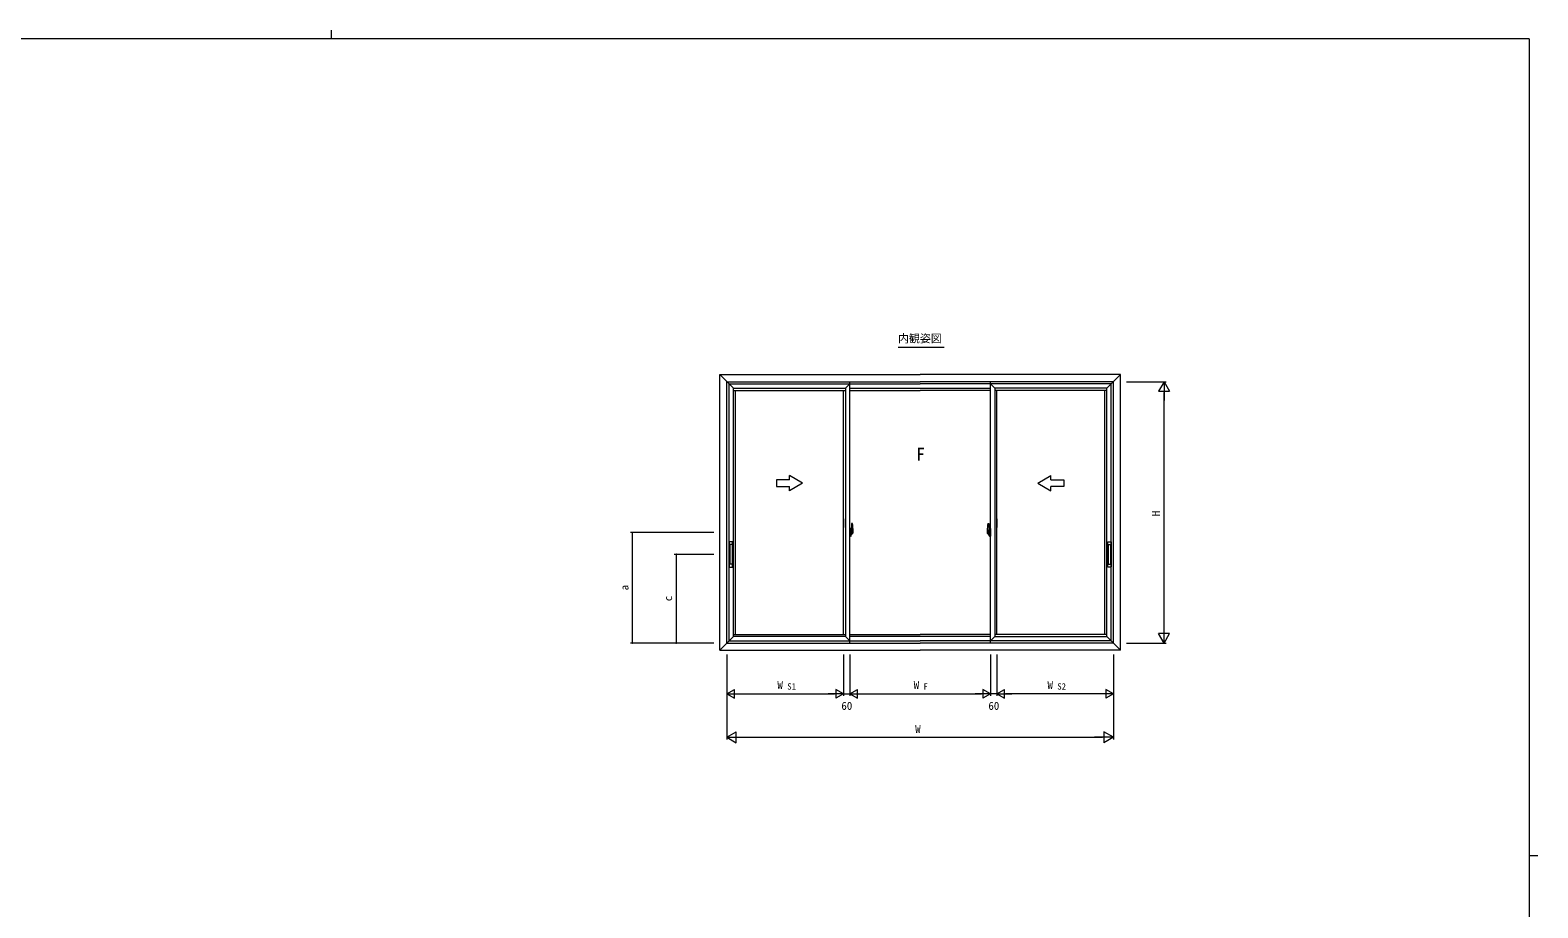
# Model space of a CAD drawing. Units: millimetres, scale not verified. Extents: x -594 to 539, y -420 to 386.
# Drawn here: x -178 to 514, y -17 to 386 of the extents above; entities that cross this region are included whole.
import ezdxf
from ezdxf.enums import TextEntityAlignment as Align

# ---------------------------------------------------------------- set-up
doc = ezdxf.new("R2010")
doc.units = ezdxf.units.MM
doc.header["$LTSCALE"] = 2
doc.linetypes.add('CHAIN2', pattern=[12, 9, -1, 1, -1])
for name, color, linetype, lineweight in [('0-1_YKK_ZWAK', 7, 'Continuous', 9), ('0-3_YKK_12', 2, 'Continuous', 9), ('0-4_YKK_D', 6, 'Continuous', 9), ('0-5_YKK_A1', 4, 'Continuous', 9)]:
    doc.layers.add(name, color=color, linetype=linetype, lineweight=lineweight)
doc.layers.add('0-2_USER1', color=7, linetype='Continuous')
doc.styles.add('ＭＳ ゴシック', font='')
doc.styles.get('ＭＳ ゴシック').set_extended_font_data('MS Gothic')

msp = doc.modelspace()

# ---------------------------------------------------------------- linework, layer by layer
at = {"layer": '0-1_YKK_ZWAK'}
for p, q in [((510, 382), (-590, 382)), ((-39.98, 386), (-39.98, 382)), ((510, 382), (510, -368)), ((510, 7), (514, 7))]:
    msp.add_line(p, q, dxfattribs=at)
at = {"layer": '0-3_YKK_12'}
msp.add_line((220.254, 240.388), (241.373, 240.388), dxfattribs=at)
at = {"layer": '0-4_YKK_D'}
for p, q in [((325.108, 224.57), (343.373, 224.57)), ((342.373, 224.57), (339.873, 220.24)), ((342.373, 224.57), (344.873, 220.24)), ((342.373, 224.57), (342.373, 215.91)), ((339.873, 220.24), (344.873, 220.24)), ((342.373, 109.57), (342.373, 219.57)), ((135.638, 155.285), (97.373, 155.285)), ((98.373, 104.57), (98.373, 155.285)), ((135.638, 145.285), (117.373, 145.285)), ((118.373, 145.285), (118.373, 104.57)), ((342.373, 104.57), (342.373, 113.23)), ((135.638, 104.57), (97.373, 104.57)), ((135.638, 104.57), (117.373, 104.57)), ((325.108, 104.57), (343.373, 104.57)), ((342.373, 104.57), (339.873, 108.9)), ((344.873, 108.9), (339.873, 108.9)), ((342.373, 104.57), (344.873, 108.9)), ((141.623, 99.285), (141.623, 80.32)), ((141.623, 99.285), (141.623, 60.32)), ((195.123, 99.285), (195.123, 80.32)), ((195.123, 99.285), (195.123, 80.32)), ((198.123, 99.285), (198.123, 80.32)), ((198.123, 99.285), (198.123, 80.32)), ((262.623, 99.285), (262.623, 80.32)), ((262.623, 99.285), (262.623, 80.32)), ((265.623, 99.285), (265.623, 80.32)), ((265.623, 99.285), (265.623, 80.32)), ((319.123, 99.285), (319.123, 80.32)), ((319.123, 99.285), (319.123, 60.32)), ((141.623, 81.32), (145.088, 83.32)), ((145.088, 79.32), (145.088, 83.32)), ((195.123, 81.32), (191.659, 83.32)), ((191.659, 83.32), (191.659, 79.32)), ((198.123, 81.32), (201.588, 83.32)), ((201.588, 79.32), (201.588, 83.32)), ((262.623, 81.32), (259.159, 83.32)), ((259.159, 83.32), (259.159, 79.32)), ((265.623, 81.32), (269.088, 83.32)), ((269.088, 79.32), (269.088, 83.32)), ((319.123, 81.32), (315.659, 83.32)), ((315.659, 83.32), (315.659, 79.32)), ((141.623, 81.32), (145.088, 79.32)), ((141.623, 81.32), (148.552, 81.32)), ((145.623, 81.32), (191.123, 81.32)), ((195.123, 81.32), (188.195, 81.32)), ((195.123, 81.32), (191.659, 79.32)), ((195.123, 81.32), (198.123, 81.32)), ((198.123, 81.32), (201.588, 79.32)), ((198.123, 81.32), (205.052, 81.32)), ((202.123, 81.32), (258.624, 81.32)), ((262.623, 81.32), (255.695, 81.32)), ((262.623, 81.32), (259.159, 79.32)), ((265.623, 81.32), (262.623, 81.32)), ((265.623, 81.32), (269.088, 79.32)), ((265.623, 81.32), (272.552, 81.32)), ((315.124, 81.32), (269.623, 81.32)), ((319.123, 81.32), (312.195, 81.32)), ((319.123, 81.32), (315.659, 79.32)), ((141.623, 61.32), (145.954, 63.82)), ((145.954, 58.82), (145.954, 63.82)), ((319.123, 61.32), (314.793, 63.82)), ((314.793, 63.82), (314.793, 58.82)), ((141.623, 61.32), (145.954, 58.82)), ((141.623, 61.32), (150.284, 61.32)), ((146.623, 61.32), (314.123, 61.32)), ((319.123, 61.32), (310.463, 61.32)), ((319.123, 61.32), (314.793, 58.82))]:
    msp.add_line(p, q, dxfattribs=at)
for centre, start, end in [((98.373, 155.285), 90, 270), ((98.373, 155.285), 270, 90), ((118.373, 145.285), 90, 270), ((118.373, 145.285), 270, 90), ((98.373, 104.57), 90, 270), ((98.373, 104.57), 270, 90), ((118.373, 104.57), 90, 270), ((118.373, 104.57), 270, 90)]:
    msp.add_arc(centre, 0.106, start, end, dxfattribs=at)
at = {"layer": '0-5_YKK_A1'}
for p, q in [((144.623, 221.57), (138.373, 227.82)), ((138.373, 227.82), (230.373, 227.82)), ((138.373, 101.32), (138.373, 227.82)), ((141.623, 104.57), (141.623, 224.57)), ((141.623, 224.57), (230.373, 224.57)), ((142.623, 105.57), (142.623, 223.57)), ((142.623, 223.57), (230.373, 223.57)), ((196.123, 221.57), (198.123, 223.57)), ((198.123, 104.57), (198.123, 224.57)), ((198.123, 221.57), (262.623, 221.57)), ((319.123, 224.57), (230.373, 224.57)), ((318.123, 223.57), (230.373, 223.57)), ((262.623, 104.57), (262.623, 224.57)), ((264.623, 221.57), (262.623, 223.57)), ((264.623, 221.57), (264.623, 107.57)), ((316.123, 221.57), (322.373, 227.82)), ((318.123, 105.57), (318.123, 223.57)), ((319.123, 104.57), (319.123, 224.57)), ((144.623, 220.57), (196.123, 220.57)), ((145.623, 108.57), (145.623, 220.57)), ((195.123, 108.57), (195.123, 220.57)), ((198.123, 220.57), (230.373, 220.57)), ((262.623, 220.57), (230.373, 220.57)), ((316.123, 220.57), (264.623, 220.57)), ((265.623, 108.57), (265.623, 220.57)), ((315.124, 108.57), (315.124, 220.57)), ((176.373, 178.015), (170.373, 181.479)), ((170.373, 179.515), (170.373, 181.479)), ((284.373, 178.015), (290.373, 181.479)), ((290.373, 179.515), (290.373, 181.479)), ((176.373, 178.015), (170.373, 174.551)), ((170.373, 174.551), (170.373, 176.515)), ((284.373, 178.015), (290.373, 174.551)), ((290.373, 174.551), (290.373, 176.515)), ((195.123, 161.57), (195.123, 157.57)), ((198.824, 159.434), (198.824, 156.175)), ((199.283, 159.444), (198.849, 159.459)), ((261.464, 159.444), (261.898, 159.459)), ((261.923, 159.434), (261.923, 156.175)), ((265.623, 161.57), (265.623, 157.57)), ((198.548, 157.195), (198.123, 157.21)), ((198.123, 157.21), (198.123, 153.71)), ((198.123, 155.598), (198.138, 155.598)), ((198.123, 155.273), (198.138, 155.273)), ((198.138, 155.82), (198.138, 154.751)), ((198.138, 155.82), (198.138, 155.814)), ((198.153, 155.834), (198.614, 155.818)), ((198.614, 154.752), (198.153, 154.736)), ((198.173, 154.86), (198.173, 154.803)), ((198.198, 154.885), (198.548, 154.885)), ((198.548, 154.778), (198.198, 154.778)), ((198.258, 155.95), (198.258, 155.88)), ((198.283, 155.975), (198.443, 155.975)), ((198.443, 155.855), (198.283, 155.855)), ((198.468, 155.95), (198.468, 155.88)), ((198.548, 157.195), (198.548, 156.21)), ((198.548, 157.165), (198.548, 156.21)), ((198.573, 157.165), (198.548, 157.165)), ((198.548, 156.21), (198.674, 156.206)), ((198.548, 156.21), (198.673, 156.21)), ((198.548, 154.71), (198.674, 154.715)), ((198.548, 153.755), (198.548, 154.71)), ((198.548, 154.71), (198.673, 154.71)), ((198.573, 153.755), (198.548, 153.755)), ((198.573, 157.19), (198.573, 156.235)), ((198.573, 157.19), (198.648, 157.19)), ((198.573, 156.235), (198.698, 156.235)), ((198.573, 154.86), (198.573, 154.803)), ((198.573, 153.73), (198.573, 154.685)), ((198.573, 154.685), (198.698, 154.685)), ((198.573, 153.73), (198.648, 153.73)), ((198.638, 155.794), (198.638, 154.777)), ((198.65, 155.795), (198.65, 155.126)), ((198.673, 156.21), (198.673, 156.235)), ((198.673, 154.71), (198.673, 154.685)), ((198.698, 157.14), (198.698, 156.235)), ((198.698, 155.868), (198.698, 156.181)), ((198.799, 156.033), (198.698, 156.035)), ((198.698, 154.74), (198.698, 155.052)), ((198.698, 154.885), (198.799, 154.887)), ((198.698, 153.78), (198.698, 154.685)), ((198.728, 155.433), (198.898, 155.433)), ((198.824, 156.215), (198.824, 155.656)), ((198.824, 156.175), (198.838, 156.175)), ((198.824, 155.656), (198.824, 156.008)), ((198.824, 155.717), (198.824, 155.952)), ((198.824, 155.759), (198.898, 155.759)), ((198.824, 154.912), (198.824, 155.433)), ((198.824, 155.433), (198.824, 154.634)), ((198.838, 156.175), (198.838, 155.878)), ((198.838, 155.878), (199.013, 155.878)), ((198.898, 156.05), (198.898, 156.1)), ((198.898, 155.878), (198.898, 155.656)), ((198.898, 155.432), (198.898, 155.433)), ((198.898, 155.432), (198.898, 154.634)), ((198.998, 155.432), (198.898, 155.432)), ((198.898, 155.358), (198.898, 155.432)), ((198.998, 155.358), (198.898, 155.358)), ((198.898, 155.312), (198.898, 155.358)), ((198.998, 155.312), (198.898, 155.312)), ((198.898, 155.119), (198.898, 155.312)), ((198.898, 155.289), (198.898, 155.019)), ((198.998, 155.119), (198.898, 155.119)), ((198.898, 155.065), (198.898, 155.119)), ((198.998, 155.065), (198.898, 155.065)), ((198.898, 155.06), (198.898, 155.065)), ((198.898, 155.06), (198.898, 154.929)), ((198.898, 155.019), (198.911, 155.019)), ((198.898, 154.929), (198.898, 154.917)), ((198.898, 154.917), (198.898, 154.866)), ((198.936, 156.327), (199.323, 156.327)), ((199.298, 156.255), (198.936, 156.255)), ((199.098, 154.597), (198.936, 154.597)), ((198.936, 154.522), (199.123, 154.522)), ((199.233, 154.825), (198.945, 154.825)), ((198.998, 155.433), (198.998, 155.631)), ((198.998, 155.547), (199.013, 155.547)), ((198.998, 155.432), (198.998, 155.433)), ((198.998, 155.358), (198.998, 155.432)), ((198.998, 155.312), (198.998, 155.358)), ((198.998, 155.119), (198.998, 155.312)), ((198.998, 155.065), (198.998, 155.119)), ((198.998, 155.06), (198.998, 155.065)), ((199.233, 154.971), (198.998, 154.971)), ((199.013, 155.878), (199.013, 155.06)), ((199.013, 155.095), (199.053, 155.095)), ((199.053, 155.095), (199.053, 155.06)), ((199.053, 155.088), (199.268, 155.088)), ((199.123, 154.572), (199.123, 154.522)), ((199.233, 155.019), (199.268, 155.019)), ((199.233, 154.84), (199.233, 154.971)), ((199.233, 154.825), (199.233, 154.84)), ((199.268, 155.088), (199.268, 154.916)), ((199.475, 154.923), (199.268, 154.916)), ((199.298, 155.275), (199.298, 156.255)), ((199.322, 155.218), (199.323, 155.265)), ((199.323, 155.268), (199.323, 156.327)), ((199.323, 155.265), (199.323, 155.268)), ((199.323, 155.228), (199.323, 155.265)), ((199.523, 157.19), (199.523, 154.973)), ((261.223, 157.19), (261.223, 154.973)), ((261.272, 154.923), (261.478, 154.916)), ((261.811, 156.327), (261.423, 156.327)), ((261.424, 155.268), (261.423, 156.327)), ((261.423, 155.265), (261.424, 155.268)), ((261.425, 155.218), (261.423, 155.265)), ((261.424, 155.228), (261.423, 155.265)), ((261.448, 156.255), (261.811, 156.255)), ((261.448, 155.275), (261.448, 156.255)), ((261.478, 155.088), (261.478, 154.916)), ((261.693, 155.088), (261.478, 155.088)), ((261.513, 155.019), (261.478, 155.019)), ((261.513, 154.971), (261.748, 154.971)), ((261.513, 154.84), (261.513, 154.971)), ((261.513, 154.825), (261.513, 154.84)), ((261.513, 154.825), (261.802, 154.825)), ((261.623, 154.572), (261.623, 154.522)), ((261.811, 154.522), (261.623, 154.522)), ((261.648, 154.597), (261.811, 154.597)), ((261.693, 155.095), (261.693, 155.06)), ((261.733, 155.095), (261.693, 155.095)), ((261.733, 155.878), (261.733, 155.06)), ((261.908, 155.878), (261.733, 155.878)), ((261.748, 155.547), (261.733, 155.547)), ((261.748, 155.433), (261.748, 155.631)), ((261.748, 155.432), (261.748, 155.433)), ((261.748, 155.432), (261.848, 155.432)), ((261.748, 155.358), (261.748, 155.432)), ((261.748, 155.358), (261.848, 155.358)), ((261.748, 155.312), (261.748, 155.358)), ((261.748, 155.312), (261.848, 155.312)), ((261.748, 155.119), (261.748, 155.312)), ((261.748, 155.119), (261.848, 155.119)), ((261.748, 155.065), (261.748, 155.119)), ((261.748, 155.065), (261.848, 155.065)), ((261.748, 155.06), (261.748, 155.065)), ((261.848, 155.019), (261.836, 155.019)), ((261.848, 156.05), (261.848, 156.1)), ((261.848, 155.878), (261.848, 155.656)), ((261.923, 155.759), (261.848, 155.759)), ((262.018, 155.433), (261.848, 155.433)), ((261.848, 155.432), (261.848, 155.433)), ((261.848, 155.432), (261.848, 154.634)), ((261.848, 155.358), (261.848, 155.432)), ((261.848, 155.312), (261.848, 155.358)), ((261.848, 155.119), (261.848, 155.312)), ((261.848, 155.289), (261.848, 155.019)), ((261.848, 155.065), (261.848, 155.119)), ((261.848, 155.06), (261.848, 155.065)), ((261.848, 155.06), (261.848, 154.929)), ((261.848, 154.929), (261.848, 154.917)), ((261.848, 154.917), (261.848, 154.866)), ((261.908, 156.175), (261.908, 155.878)), ((261.923, 156.175), (261.908, 156.175)), ((261.923, 156.215), (261.923, 155.656)), ((261.923, 155.656), (261.923, 156.008)), ((261.923, 155.717), (261.923, 155.952)), ((261.923, 154.912), (261.923, 155.433)), ((261.923, 155.433), (261.923, 154.634)), ((261.948, 156.033), (262.048, 156.035)), ((262.048, 154.885), (261.948, 154.887)), ((262.048, 157.14), (262.048, 156.235)), ((262.173, 156.235), (262.048, 156.235)), ((262.048, 155.868), (262.048, 156.181)), ((262.048, 154.74), (262.048, 155.052)), ((262.048, 153.78), (262.048, 154.685)), ((262.173, 154.685), (262.048, 154.685)), ((262.073, 156.21), (262.073, 156.235)), ((262.198, 156.21), (262.073, 156.206)), ((262.198, 156.21), (262.073, 156.21)), ((262.198, 154.71), (262.073, 154.715)), ((262.073, 154.71), (262.073, 154.685)), ((262.198, 154.71), (262.073, 154.71)), ((262.097, 155.795), (262.097, 155.126)), ((262.173, 157.19), (262.098, 157.19)), ((262.173, 153.73), (262.098, 153.73)), ((262.108, 155.794), (262.108, 154.777)), ((262.593, 155.834), (262.133, 155.818)), ((262.133, 154.752), (262.593, 154.736)), ((262.173, 157.19), (262.173, 156.235)), ((262.173, 157.165), (262.198, 157.165)), ((262.173, 154.86), (262.173, 154.803)), ((262.173, 153.73), (262.173, 154.685)), ((262.173, 153.755), (262.198, 153.755)), ((262.198, 157.195), (262.623, 157.21)), ((262.198, 157.195), (262.198, 156.21)), ((262.198, 157.165), (262.198, 156.21)), ((262.548, 154.885), (262.198, 154.885)), ((262.198, 154.778), (262.548, 154.778)), ((262.198, 153.755), (262.198, 154.71)), ((262.279, 155.95), (262.279, 155.88)), ((262.463, 155.975), (262.303, 155.975)), ((262.303, 155.855), (262.463, 155.855)), ((262.488, 155.95), (262.488, 155.88)), ((262.573, 154.86), (262.573, 154.803)), ((262.608, 155.82), (262.608, 154.751)), ((262.608, 155.82), (262.608, 155.814)), ((262.623, 155.598), (262.608, 155.598)), ((262.623, 155.273), (262.608, 155.273)), ((262.623, 157.21), (262.623, 153.71)), ((142.723, 151.01), (142.723, 139.56)), ((144.123, 151.11), (142.823, 151.11)), ((142.948, 149.685), (142.948, 140.885)), ((143.898, 149.785), (143.048, 149.785)), ((143.998, 149.685), (143.998, 140.885)), ((144.223, 139.56), (144.223, 151.01)), ((316.523, 139.56), (316.523, 151.01)), ((316.623, 151.11), (317.923, 151.11)), ((316.748, 149.685), (316.748, 140.885)), ((316.848, 149.785), (317.699, 149.785)), ((317.798, 149.685), (317.798, 140.885)), ((318.023, 151.01), (318.023, 139.56)), ((142.823, 139.46), (144.123, 139.46)), ((143.898, 140.785), (143.048, 140.785)), ((317.923, 139.46), (316.623, 139.46)), ((316.848, 140.785), (317.699, 140.785)), ((144.623, 107.57), (138.373, 101.32)), ((141.623, 104.57), (230.373, 104.57)), ((142.623, 105.57), (230.373, 105.57)), ((144.623, 108.57), (196.123, 108.57)), ((196.123, 107.57), (198.123, 105.57)), ((198.123, 108.57), (230.373, 108.57)), ((262.623, 107.57), (198.123, 107.57)), ((262.623, 108.57), (230.373, 108.57)), ((318.123, 105.57), (230.373, 105.57)), ((319.123, 104.57), (230.373, 104.57)), ((264.623, 107.57), (262.623, 105.57)), ((316.123, 108.57), (264.623, 108.57)), ((316.123, 107.57), (322.373, 101.32)), ((138.373, 101.32), (230.373, 101.32)), ((322.373, 101.32), (230.373, 101.32))]:
    msp.add_line(p, q, dxfattribs=at)
at = {"layer": '0-5_YKK_A1', "linetype": 'CHAIN2'}
for p, q in [((197.959, 155.285), (199.713, 155.285)), ((262.788, 155.285), (261.034, 155.285))]:
    msp.add_line(p, q, dxfattribs=at)
at = {"layer": '0-5_YKK_A1'}
msp.add_lwpolyline([(144.623, 221.57), (196.123, 221.57), (196.123, 107.57), (144.623, 107.57)], close=True, dxfattribs=at)
for points in [[(322.373, 101.32), (322.373, 227.82), (230.373, 227.82)], [(264.623, 107.57), (316.123, 107.57), (316.123, 221.57), (264.623, 221.57)], [(170.373, 179.515), (164.373, 179.515), (164.373, 176.515), (170.373, 176.515)], [(290.373, 179.515), (296.373, 179.515), (296.373, 176.515), (290.373, 176.515)], [(198.548, 154.71), (198.548, 153.725), (198.123, 153.71)], [(198.138, 155.82), (198.141, 155.827), (198.146, 155.833), (198.154, 155.834)], [(198.154, 154.736), (198.146, 154.738), (198.141, 154.743), (198.138, 154.751)], [(198.637, 155.802), (198.638, 155.798), (198.638, 155.794)], [(198.638, 154.777), (198.638, 154.772), (198.637, 154.768)], [(198.65, 155.795), (198.651, 155.795), (198.659, 155.796), (198.669, 155.802), (198.681, 155.814), (198.694, 155.84), (198.698, 155.868)], [(198.698, 155.052), (198.698, 155.061), (198.691, 155.09), (198.684, 155.103), (198.674, 155.114), (198.666, 155.121), (198.656, 155.125), (198.65, 155.126)], [(198.898, 155.656), (198.728, 155.656), (198.728, 155.458)], [(198.898, 155.458), (198.728, 155.458), (198.728, 155.433)], [(198.898, 156.217), (198.898, 155.878), (198.898, 155.656)], [(198.898, 155.656), (198.969, 155.648), (198.998, 155.631)], [(198.898, 155.458), (198.969, 155.45), (198.998, 155.433)], [(199.233, 154.971), (199.233, 155.06), (198.998, 155.06), (198.898, 155.06)], [(198.902, 154.85), (198.899, 154.857), (198.898, 154.866)], [(198.902, 154.85), (198.905, 154.843), (198.909, 154.838), (198.92, 154.83), (198.935, 154.825), (198.953, 154.825), (198.963, 154.827), (198.975, 154.83), (198.998, 154.84), (198.998, 154.84)], [(199.123, 154.522), (199.145, 154.553), (199.156, 154.569)], [(261.513, 154.971), (261.513, 155.06), (261.748, 155.06), (261.848, 155.06)], [(261.623, 154.522), (261.602, 154.553), (261.591, 154.569)], [(261.848, 155.656), (261.778, 155.648), (261.748, 155.631)], [(261.848, 155.458), (261.778, 155.45), (261.748, 155.433)], [(261.845, 154.85), (261.842, 154.843), (261.838, 154.838), (261.827, 154.83), (261.812, 154.825), (261.794, 154.825), (261.783, 154.827), (261.772, 154.83), (261.749, 154.84), (261.748, 154.84)], [(261.845, 154.85), (261.848, 154.857), (261.848, 154.866)], [(261.848, 156.217), (261.848, 155.878), (261.848, 155.656)], [(261.848, 155.656), (262.018, 155.656), (262.018, 155.458)], [(261.848, 155.458), (262.018, 155.458), (262.018, 155.433)], [(262.097, 155.795), (262.096, 155.795), (262.088, 155.796), (262.078, 155.802), (262.066, 155.814), (262.053, 155.84), (262.048, 155.868)], [(262.048, 155.052), (262.049, 155.061), (262.056, 155.09), (262.063, 155.103), (262.072, 155.114), (262.081, 155.121), (262.091, 155.125), (262.097, 155.126)], [(262.11, 155.802), (262.109, 155.798), (262.108, 155.794)], [(262.108, 154.777), (262.109, 154.772), (262.11, 154.768)], [(262.198, 154.71), (262.198, 153.725), (262.623, 153.71)], [(262.608, 155.82), (262.606, 155.827), (262.601, 155.833), (262.593, 155.834)], [(262.593, 154.736), (262.601, 154.738), (262.606, 154.743), (262.608, 154.751)]]:
    msp.add_lwpolyline(points, dxfattribs=at)
for centre, radius, start, end in [((198.848, 159.434), 0.025, 88, 180), ((199.281, 159.394), 0.05, 9.79346, 88), ((186.274, 157.149), 13.25, 0.17856, 9.79346), ((274.473, 157.149), 13.25, 170.20653, 179.82143), ((261.466, 159.394), 0.05, 91.99998, 170.20653), ((261.898, 159.434), 0.025, 0, 91.99998), ((198.198, 154.86), 0.025, 90, 180), ((198.198, 154.803), 0.025, 180, 270), ((198.283, 155.95), 0.025, 90, 180), ((198.283, 155.88), 0.025, 180, 270), ((198.443, 155.95), 0.025, 0, 90), ((198.443, 155.88), 0.025, 270, 0), ((198.548, 154.86), 0.025, 0, 90), ((198.548, 154.803), 0.025, 270, 0), ((198.613, 155.793), 0.0254, 22.09753, 91.00793), ((198.613, 154.778), 0.0256, 269.33273, 337.56177), ((198.648, 157.14), 0.05, 0, 90), ((198.648, 153.78), 0.05, 270, 0), ((198.673, 156.181), 0.025, 0, 88), ((198.673, 154.74), 0.025, 271.99998, 0), ((198.798, 156.008), 0.025, 0, 88.99998), ((198.798, 154.912), 0.025, 270.99997, 0), ((198.936, 156.215), 0.113, 90, 180), ((198.936, 154.634), 0.113, 180, 270), ((198.993, 155.066), 0.095, 183.2594, 273.08768), ((198.936, 156.217), 0.0375, 90, 180), ((198.936, 154.634), 0.0375, 180, 270), ((198.413, 155.149), 0.88, 321.17381, 347.94702), ((199.098, 154.572), 0.025, 0, 90), ((198.375, 155.129), 0.933, 323.36708, 346.8425), ((198.016, 155.207), 1.307, 330.76877, 347.14854), ((198.413, 155.149), 0.88, 347.94702, 350.0179), ((197.827, 155.235), 1.472, 350.6691, 1.57924), ((198.375, 155.129), 0.933, 346.8425, 351.37085), ((198.016, 155.207), 1.307, 347.14854, 0.46379), ((197.847, 155.266), 1.476, 349.18681, 0.08105), ((199.298, 156.28), 0.025, 270, 0), ((199.473, 154.973), 0.05, 271.99998, 0), ((261.273, 154.973), 0.05, 180, 268), ((261.448, 156.28), 0.025, 180, 270), ((262.9, 155.266), 1.476, 179.91893, 190.81317), ((262.731, 155.207), 1.307, 179.53619, 192.85144), ((262.92, 155.235), 1.472, 178.42075, 189.33089), ((262.372, 155.129), 0.933, 188.62914, 193.15749), ((262.731, 155.207), 1.307, 192.85144, 209.23122), ((262.372, 155.129), 0.933, 193.15749, 216.6329), ((262.334, 155.149), 0.88, 189.98209, 192.05296), ((262.334, 155.149), 0.88, 192.05296, 218.82617), ((261.648, 154.572), 0.025, 90, 180), ((261.754, 155.066), 0.095, 266.91231, 356.74059), ((261.811, 156.215), 0.113, 0, 90), ((261.811, 156.217), 0.0375, 0, 90), ((261.811, 154.634), 0.0375, 270, 0), ((261.811, 154.634), 0.113, 270, 0), ((261.949, 156.008), 0.025, 91, 180), ((261.949, 154.912), 0.025, 180, 269.00002), ((262.098, 157.14), 0.05, 90, 180), ((262.073, 156.181), 0.025, 91.99998, 180), ((262.073, 154.74), 0.025, 180, 268), ((262.098, 153.78), 0.05, 180, 270), ((262.134, 155.793), 0.0254, 88.99205, 157.90245), ((262.134, 154.778), 0.0256, 202.43822, 270.66725), ((262.198, 154.86), 0.025, 90, 180), ((262.198, 154.803), 0.025, 180, 270), ((262.303, 155.95), 0.025, 90, 180), ((262.303, 155.88), 0.025, 180, 270), ((262.463, 155.95), 0.025, 0, 90), ((262.463, 155.88), 0.025, 270, 0), ((262.548, 154.86), 0.025, 0, 90), ((262.548, 154.803), 0.025, 270, 0), ((142.823, 151.01), 0.1, 90, 180), ((143.048, 149.685), 0.1, 90, 180), ((143.898, 149.685), 0.1, 0, 90), ((144.123, 151.01), 0.1, 0, 90), ((316.623, 151.01), 0.1, 90, 180), ((316.848, 149.685), 0.1, 90, 180), ((317.699, 149.685), 0.1, 0, 90), ((317.923, 151.01), 0.1, 0, 90), ((142.823, 139.56), 0.1, 180, 270), ((143.048, 140.885), 0.1, 180, 270), ((143.898, 140.885), 0.1, 270, 0), ((144.123, 139.56), 0.1, 270, 0), ((316.623, 139.56), 0.1, 180, 270), ((316.848, 140.885), 0.1, 180, 270), ((317.699, 140.885), 0.1, 270, 0), ((317.923, 139.56), 0.1, 270, 0)]:
    msp.add_arc(centre, radius, start, end, dxfattribs=at)

# ---------------------------------------------------------------- texts
at = {"layer": '0-2_USER1', "color": 4, "style": 'ＭＳ ゴシック'}
msp.add_text('内観姿図', height=3.666, dxfattribs=at).set_placement((220.254, 241.488), align=Align.BOTTOM_LEFT)
at = {"layer": '0-4_YKK_D', "color": 4, "style": 'ＭＳ ゴシック'}
for s, p in [('H', (341.573, 162.845)), ('a', (97.573, 128.784)), ('c', (117.573, 123.784))]:
    msp.add_text(s, height=3.666, rotation=90, dxfattribs=at).set_placement(p, align=Align.BOTTOM_LEFT)
for s, height, p in [('W', 3.666, (164.839, 82.32)), ('S1', 2.933, (169.377, 82.32)), ('W', 3.666, (227.42, 82.32)), ('F', 2.933, (231.958, 82.32)), ('W', 3.666, (288.839, 82.32)), ('S2', 2.933, (293.377, 82.32)), ('60', 3.666, (194.223, 72.82)), ('60', 3.666, (261.723, 72.82)), ('W', 3.666, (228.105, 62.12))]:
    msp.add_text(s, height=height, dxfattribs=at).set_placement(p, align=Align.BOTTOM_LEFT)
at = {"layer": '0-5_YKK_A1', "color": 7, "style": 'ＭＳ ゴシック'}
msp.add_text('F', height=5.865, dxfattribs=at).set_placement((228.573, 186.613), align=Align.BOTTOM_LEFT)

doc.saveas('drawing.dxf')
